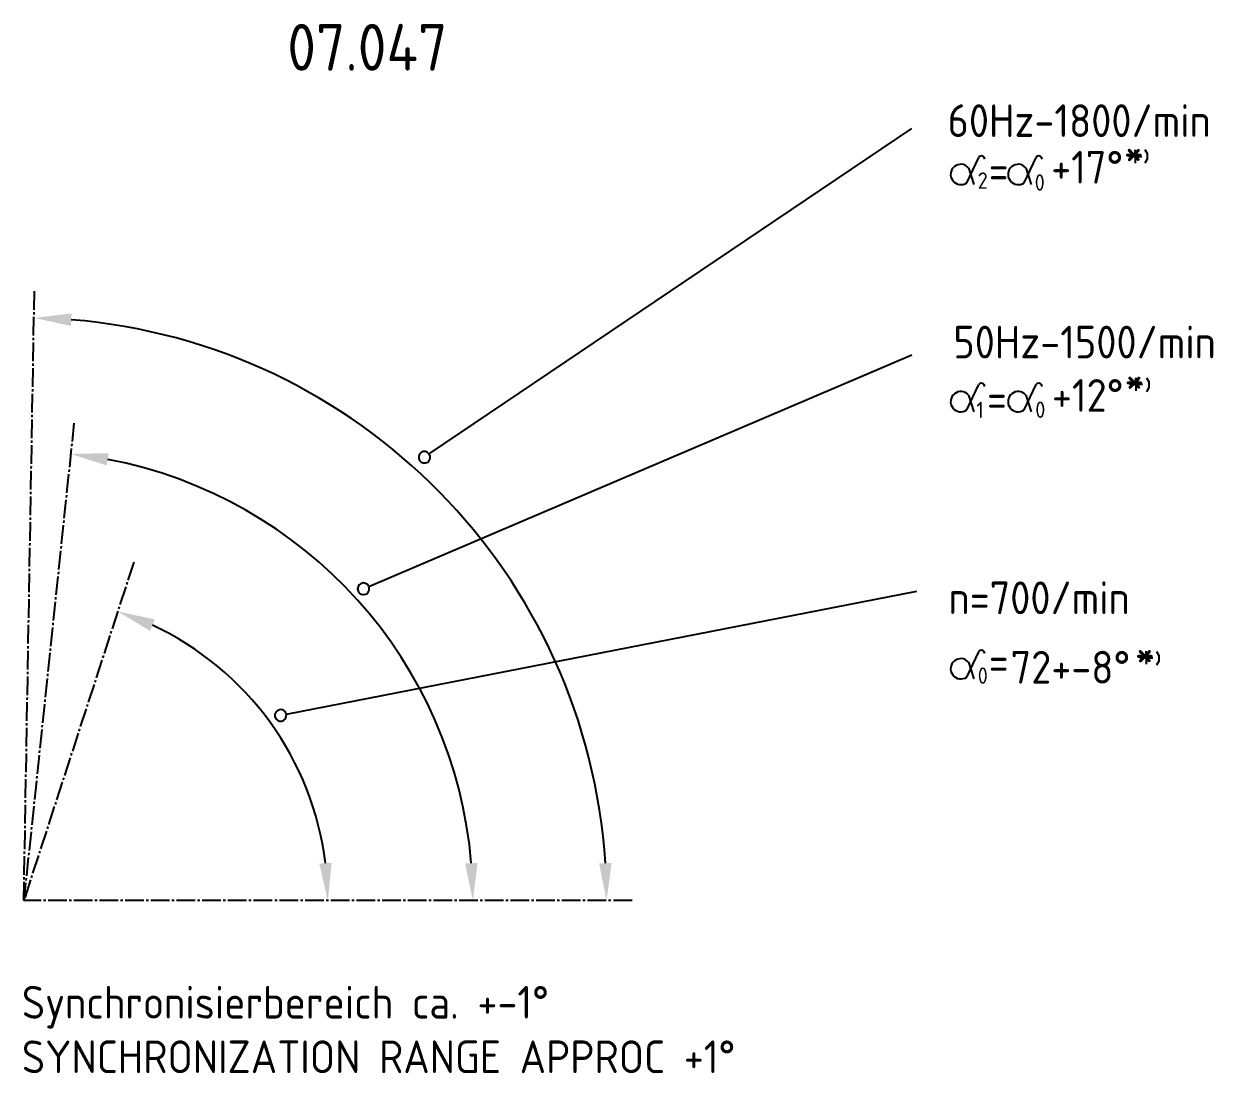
# Model space of a CAD drawing. Extents: x 332 to 10230, y 47 to 4650.
# Drawn here: x 8713 to 9350, y 2606 to 3168 of the extents above; entities that cross this region are included whole.
import ezdxf

# ---------------------------------------------------------------- set-up
doc = ezdxf.new("R2010")
doc.units = 0
doc.linetypes.add('GEN7', pattern=[13.75, 10, -1.25, 1.25, -1.25])
doc.layers.get('DEFPOINTS').update_dxf_attribs({"linetype": 'CONTINUOUS'})
for name, color, linetype in [('07_047-7', 4, 'GEN7'), ('5', 3, 'CONTINUOUS'), ('6', 2, 'CONTINUOUS'), ('LV-6', 2, 'CONTINUOUS')]:
    doc.layers.add(name, color=color, linetype=linetype)
doc.styles.get("Standard").update_dxf_attribs({"font": 'geniso.shx'})

msp = doc.modelspace()

# ---------------------------------------------------------------- linework, layer by layer
at = {"layer": '07_047-7'}
for p, q in [((8713.00442, 2698.580842), (8718.715332, 3025.875913)), ((8739.864638, 2954.139113), (8713.00442, 2698.580842)), ((8771.828367, 2879.618199), (8713.00442, 2698.580842)), ((9038.522702, 2698.580417), (8713.00442, 2698.580842))]:
    msp.add_line(p, q, dxfattribs=at)
at = {"layer": '5'}
for points in [[(8930.007252, 2937.573986, 1), (8924.825668, 2934.079176, 1), (8930.007252, 2937.573986), (9188.322218, 3111.79905)], [(8897.677893, 2866.663153, 1), (8891.928582, 2864.212048, 1), (8897.677893, 2866.663153), (9188.322218, 2990.573575)], [(8853.51636, 2798.254463, 1), (8847.382189, 2797.056777, 1), (8853.51636, 2798.254463), (9190.931262, 2864.134101)]]:
    msp.add_lwpolyline(points, format="xyb", dxfattribs=at)
for radius, start, end in [(311.889441, 3.674663, 85.32562), (240.343278, 4.769131, 79.230803), (162.683709, 7.048194, 64.951347)]:
    msp.add_arc((8713.00442, 2698.580842), radius, start, end, dxfattribs=at)
for points in [[(8738.256198, 3006.103667), (8738.586165, 3012.762163), (8718.445694, 3010.422814)], [(8757.427272, 2931.393452), (8758.399386, 2937.988862), (8738.127097, 2937.607497)], [(8780.659704, 2842.86305), (8783.1057, 2849.064787), (8763.277489, 2853.301906)], [(8877.785806, 2718.747703), (8871.131745, 2718.337919), (8875.688129, 2698.580629)], [(8955.846028, 2718.701896), (8949.185134, 2718.424524), (8953.347698, 2698.580528)], [(9027.584254, 2718.677024), (9020.921014, 2718.463282), (9024.893861, 2698.580435)]]:
    msp.add_solid(points, dxfattribs=at)
at = {"layer": '6'}
for p, q in [((9307.828676, 3096.766795), (9307.828676, 3100.270659)), ((9313.008353, 3100.605686), (9314.27513, 3098.411566)), ((9217.674598, 3082.763311), (9224.05767, 3096.292159)), ((9248.362579, 3082.763311), (9254.74565, 3096.292159)), ((9307.828676, 3096.766795), (9304.343965, 3096.766795)), ((9307.828676, 3096.766795), (9307.828676, 3093.268394)), ((9307.828676, 3096.766795), (9311.327832, 3096.766795)), ((9314.27513, 3095.366788), (9313.008353, 3093.172667)), ((9314.27513, 3098.411566), (9314.27513, 3095.366788)), ((9218.571112, 3090.758637), (9221.533859, 3081.798861)), ((9249.259092, 3090.758637), (9252.22184, 3081.798861)), ((9217.674598, 2961.141151), (9224.05767, 2974.669999)), ((9248.362579, 2961.141151), (9254.74565, 2974.669999)), ((9308.167258, 2974.889595), (9304.682548, 2974.889595)), ((9308.167258, 2974.889595), (9308.167258, 2978.393458)), ((9308.167258, 2974.889595), (9311.666414, 2974.889595)), ((9308.167258, 2974.889595), (9308.167258, 2971.391194)), ((9313.902958, 2978.323362), (9315.169735, 2976.129242)), ((9315.169735, 2973.084464), (9313.902958, 2970.890343)), ((9315.169735, 2976.129242), (9315.169735, 2973.084464)), ((9218.571112, 2969.136477), (9221.533859, 2960.176701)), ((9249.259092, 2969.136477), (9252.22184, 2960.176701)), ((9217.674598, 2818.214903), (9224.05767, 2831.743751)), ((9313.753716, 2828.54959), (9310.269006, 2828.54959)), ((9313.753716, 2828.54959), (9313.753716, 2832.053454)), ((9313.753716, 2828.54959), (9317.252872, 2828.54959)), ((9313.753716, 2828.54959), (9313.753716, 2825.051189)), ((9319.138223, 2831.90694), (9320.404999, 2829.71282)), ((9320.404999, 2826.668042), (9319.138223, 2824.473921)), ((9320.404999, 2829.71282), (9320.404999, 2826.668042)), ((9218.571112, 2826.210229), (9221.533859, 2817.250453))]:
    msp.add_line(p, q, dxfattribs=at)
for centre, radius, start, end in [((9225.504995, 3095.290657), 1.760044, 0, 145.318019), ((9256.192975, 3095.290657), 1.760044, 0, 145.318019), ((9214.482846, 3087.169127), 5.44045, 41.283233, 305.921102), ((9245.170826, 3087.169127), 5.44045, 41.283233, 305.921102), ((9225.504995, 2973.668496), 1.760044, 0, 145.318019), ((9256.192975, 2973.668496), 1.760044, 0, 145.318019), ((9214.482846, 2965.546967), 5.44045, 41.283233, 305.921102), ((9245.170826, 2965.546967), 5.44045, 41.283233, 305.921102), ((9214.482846, 2822.620719), 5.44045, 41.283233, 305.921102), ((9225.504995, 2830.742248), 1.760044, 0, 145.318019)]:
    msp.add_arc(centre, radius, start, end, dxfattribs=at)
at = {"layer": 'DEFPOINTS', "color": 0, "linetype": 'BYBLOCK'}
for p in [(8718.715332, 3025.875913), (8739.864638, 2954.139113), (8771.828367, 2879.618199), (8984.011085, 2852.951858), (8925.215031, 2811.415002), (8861.623589, 2764.749806), (8713.00442, 2698.580842), (8713.00442, 2698.580842), (8713.00442, 2698.580842), (8713.00442, 2698.580842), (8713.00442, 2698.580842), (8713.00442, 2698.580842), (9038.522702, 2698.580417), (9038.522702, 2698.580417), (9038.522702, 2698.580417)]:
    msp.add_point(p, dxfattribs=at)

# ---------------------------------------------------------------- texts
at = {"layer": '6'}
for p in [(9301.703911, 3090.652264), (9302.042494, 2968.775063), (9307.628952, 2822.435059)]:
    msp.add_text('*', height=17.5, dxfattribs=at).set_placement(p)
at = {"layer": '6', "attachment_point": 1}
for s, insert, char_height, width in [('{60Hz-1800/min}', (9207.413135, 3124.706438), 17.5, 274.116297), ('{+17°}', (9262.832827, 3099.782226), 17.5, 55.107797), ('{2}', (9223.533992, 3088.257619), 8.75, 3.460571), ('{=}', (9229.410448, 3098.631108), 17.5, 9.924624), ('{0}', (9254.032565, 3087.254366), 8.75, 5.876421), ('{50Hz-1500/min}', (9210.4992, 3006.215574), 17.5, 164.370612), ('{+12°}', (9263.250085, 2977.650255), 17.5, 74.946245), ('{=}', (9228.477517, 2976.387478), 17.5, 9.924624), ('{1}', (9222.784222, 2965.53267), 8.75, 6.268187), ('{0}', (9254.34355, 2965.632205), 8.75, 5.876421), ('{n=700/min}', (9207.890134, 2869.3481), 17.5, 170.893266), ('{=}', (9229.410448, 2835.636364), 17.5, 9.924624), ('{72+-8°}', (9241.163526, 2832.19152), 17.5, 84.275673), ('{0}', (9223.55652, 2823.327426), 8.75, 5.876421)]:
    msp.add_mtext(s, dxfattribs=dict(at, insert=insert, char_height=char_height, width=width))
at = {"layer": 'LV-6', "color": 7, "insert": (8854.007003, 3167.713568), "char_height": 25, "width": 271.850871, "attachment_point": 1}
msp.add_mtext('{07.047}', dxfattribs=at)
at = {"layer": 'LV-6', "insert": (8711.985775, 2652.889377), "char_height": 17.5, "width": 816.120484, "attachment_point": 1}
msp.add_mtext('{Synchronisierbereich ca. +-1°}\\P{SYNCHRONIZATION RANGE APPROC +1°}', dxfattribs=at)

doc.saveas('drawing.dxf')
